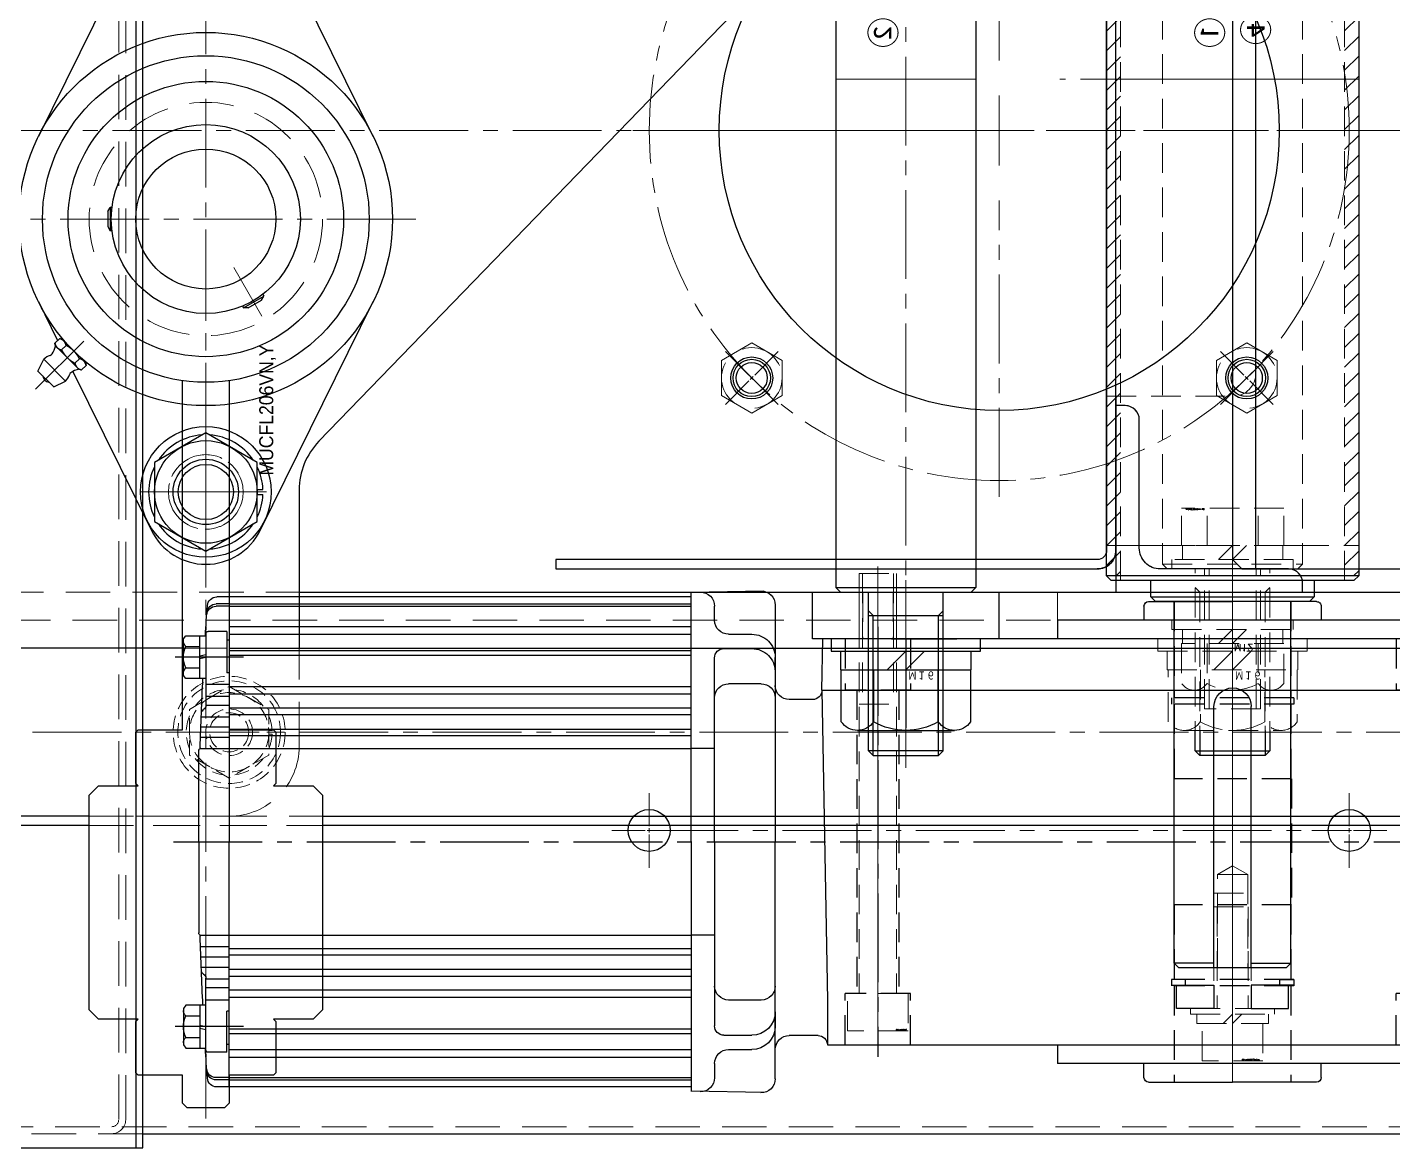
# Model space of a CAD drawing. Header units: millimetres. Extents: x 0 to 51411, y 0 to 16902.
# Drawn here: x 7435 to 7727.7, y 14861.9 to 15102 of the extents above; entities that cross this region are included whole.
import ezdxf

# ---------------------------------------------------------------- set-up
doc = ezdxf.new("R2010")
doc.units = ezdxf.units.MM
for name, pattern in [('CENTER2', [28.575, 19.05, -3.175, 3.175, -3.175]), ('HIDDEN', [9.525, 6.35, -3.175]), ('HIDDEN2', [4.7625, 3.175, -1.5875]), ('PHANTOM2', [31.75, 15.875, -3.175, 3.175, -3.175, 3.175, -3.175])]:
    doc.linetypes.add(name, pattern=pattern)
for name, color, linetype, lineweight in [('01_外形線', 7, 'Continuous', 25), ('03_かくれ線', 6, 'HIDDEN2', 13), ('04_HIDDEN', 2, 'HIDDEN', 13), ('04_中心線', 1, 'CENTER2', 9), ('05_CENTER', 4, 'CENTER2', 13), ('06_PHANTOM', 2, 'PHANTOM2', 13)]:
    doc.layers.add(name, color=color, linetype=linetype, lineweight=lineweight)
doc.layers.add('10_DRAFT', color=8, linetype='Continuous', lineweight=0, plot=False)
doc.layers.add('10_補助線', color=8, linetype='Continuous', lineweight=13, plot=False)
doc.styles.add('KANJI0', font='txt.shx', dxfattribs={"width": 0.9, "height": 30, "bigfont": 'bigfont'})
doc.styles.add('KSS_TXT', font='txt.shx', dxfattribs={"bigfont": 'extfont2.shx'})
doc.styles.add('KSS_TXT_L', font='txt.shx', dxfattribs={"height": 9, "bigfont": 'extfont2.shx'})
doc.styles.get("Standard").update_dxf_attribs({"font": 'arial.ttf'})

# ---------------------------------------------------------------- blocks, each defined once
blk = doc.blocks.new('*U1356')
at = {"layer": '04_中心線', "color": 0, "linetype": 'CENTER2', "transparency": 16777216}
for p, q in [((0, 0.9), (0, 8)), ((-8, 0), (-0.9, 0)), ((0.9, 0), (8, 0)), ((0, -8), (0, -0.9))]:
    blk.add_line(p, q, dxfattribs=at)
at = {"layer": '04_中心線', "color": 0, "linetype": 'Continuous', "transparency": 16777216}
for p, q in [((-0.45, 0), (0.45, 0)), ((0, -0.45), (0, 0.45))]:
    blk.add_line(p, q, dxfattribs=at)
blk = doc.blocks.new('*U1353')
at = {"layer": '04_中心線', "color": 0, "linetype": 'CENTER2', "transparency": 16777216}
for p, q in [((0, 0.9), (0, 8)), ((-8, 0), (-0.9, 0)), ((0.9, 0), (8, 0)), ((0, -8), (0, -0.9))]:
    blk.add_line(p, q, dxfattribs=at)
at = {"layer": '04_中心線', "color": 0, "linetype": 'Continuous', "transparency": 16777216}
for p, q in [((-0.45, 0), (0.45, 0)), ((0, -0.45), (0, 0.45))]:
    blk.add_line(p, q, dxfattribs=at)
blk = doc.blocks.new('*U1357')
at = {"layer": '04_中心線', "color": 0, "linetype": 'CENTER2', "transparency": 16777216}
for p, q in [((0, 0.9), (0, 8)), ((-8, 0), (-0.9, 0)), ((0.9, 0), (8, 0)), ((0, -8), (0, -0.9))]:
    blk.add_line(p, q, dxfattribs=at)
at = {"layer": '04_中心線', "color": 0, "linetype": 'Continuous', "transparency": 16777216}
for p, q in [((-0.45, 0), (0.45, 0)), ((0, -0.45), (0, 0.45))]:
    blk.add_line(p, q, dxfattribs=at)
blk = doc.blocks.new('*U1359')
at = {"layer": '04_中心線', "color": 0, "linetype": 'CENTER2', "transparency": 16777216}
for p, q in [((0, 0.9), (0, 8)), ((-8, 0), (-0.9, 0)), ((0.9, 0), (8, 0)), ((0, -8), (0, -0.9))]:
    blk.add_line(p, q, dxfattribs=at)
at = {"layer": '04_中心線', "color": 0, "linetype": 'Continuous', "transparency": 16777216}
for p, q in [((-0.45, 0), (0.45, 0)), ((0, -0.45), (0, 0.45))]:
    blk.add_line(p, q, dxfattribs=at)
blk = doc.blocks.new('*U1352')
at = {"layer": '04_中心線', "color": 0, "linetype": 'CENTER2', "transparency": 16777216}
for p, q in [((0, 15), (0, 78.5)), ((-78.5, 0), (-15, 0)), ((15, 0), (78.5, 0)), ((0, -78.5), (0, -15))]:
    blk.add_line(p, q, dxfattribs=at)
at = {"layer": '04_中心線', "color": 0, "linetype": 'Continuous', "transparency": 16777216}
for p, q in [((0, -7.5), (0, 7.5)), ((-7.5, 0), (7.5, 0))]:
    blk.add_line(p, q, dxfattribs=at)
blk = doc.blocks.new('M16Nza_1_1_1')
at = {"color": 0}
for p, q in [((-13.85, 17.74), (-13.85, 6.6)), ((-10.39, 19.6), (10.39, 19.6)), ((-6.92, 6.6), (-6.92, 17.74)), ((6.93, 17.74), (6.93, 6.6)), ((13.85, 6.6), (13.85, 17.74)), ((-14, 2.6), (-14, 6.6)), ((-14, 6.6), (14, 6.6)), ((-4, 6.6), (0, 2.6)), ((0, 6.6), (4, 2.6)), ((14, 6.6), (14, 2.6))]:
    blk.add_line(p, q, dxfattribs=at)
at = {"color": 0, "linetype": 'CENTER2'}
blk.add_line((0, 0), (0, 19.6), dxfattribs=at)
at = {"color": 0}
blk.add_lwpolyline([(-16, 2.6), (16, 2.6), (16, 0), (-16, 0)], close=True, dxfattribs=at)
for centre, radius, start, end in [((-10.39, 15.44), 4.16, 33.626, 146.374), ((0, 5.75), 13.85, 60, 120), ((10.39, 15.44), 4.16, 33.626, 146.374)]:
    blk.add_arc(centre, radius, start, end, dxfattribs=at)
at = {"layer": '10_DRAFT', "style": 'KANJI0', "width": 0.82}
blk.add_text('Ｍ１６', height=1.714, dxfattribs=at).set_placement((0.41, 6.78))
blk = doc.blocks.new('A$C17C47B78_1_1')
at = {"color": 0}
for p, q in [((23.5, 15), (209, 15)), ((209, 15), (209, -15)), ((209, 15), (210, 14)), ((210, 14), (210, -14)), ((249, 8), (210, 8)), ((215, 7), (214, 8)), ((215, 8), (215, -8)), ((250, 7), (215, 7)), ((249, -8), (249, 8)), ((250, 7), (249, 8)), ((250, 7), (250, -7)), ((249, -8), (210, -8)), ((215, -7), (214, -8)), ((250, -7), (215, -7)), ((250, -7), (249, -8)), ((209, -15), (210, -14)), ((23.5, -15), (209, -15))]:
    blk.add_line(p, q, dxfattribs=at)
at = {"layer": '05_CENTER'}
blk.add_line((-42.65, 0), (252.65, 0), dxfattribs=at)
at = {"layer": '10_DRAFT'}
blk.add_line((105, 15), (105, -15), dxfattribs=at)
at = {"layer": '10_DRAFT', "style": 'KSS_TXT'}
blk.add_text('①', height=6, dxfattribs=at).set_placement((91.75, 1.61))
blk = doc.blocks.new('A$C30156163_1_1')
at = {"color": 0}
for p, q in [((0, 0), (-40, 0)), ((-40, -2), (-40, 0)), ((0, 0), (0, -40)), ((-37, -5), (-9.5, -5)), ((-5, -9.5), (-5, -37)), ((-2, -40), (0, -40))]:
    blk.add_line(p, q, dxfattribs=at)
for centre, radius, start, end in [((-37, -2), 3, 180, 270), ((-9.5, -9.5), 4.5, 0, 90), ((-2, -37), 3, 180, 270)]:
    blk.add_arc(centre, radius, start, end, dxfattribs=at)
blk = doc.blocks.new('A$C72535635_1_1')
at = {"layer": '05_CENTER'}
blk.add_line((7.53, -5), (-12.6, -5), dxfattribs=at)
blk.add_blockref('A$C30156163_1_1', (0, 20))
blk = doc.blocks.new('M12Nza_1_1_1')
at = {"color": 0}
for p, q in [((-8.21, 15), (8.21, 15)), ((-10.95, 5), (-10.95, 13.53)), ((-5.47, 5), (-5.47, 13.53)), ((5.48, 5), (5.48, 13.53)), ((10.95, 13.53), (10.95, 5)), ((10.95, 5), (-10.95, 5)), ((-10.75, 2), (-10.75, 5)), ((0, 2), (-3, 5)), ((0, 5), (3, 2)), ((10.75, 5), (10.75, 2))]:
    blk.add_line(p, q, dxfattribs=at)
at = {"color": 0, "linetype": 'CENTER2'}
blk.add_line((0, 0), (0, 15), dxfattribs=at)
at = {"color": 0}
blk.add_lwpolyline([(-13, 2), (13, 2), (13, 0), (-13, 0)], close=True, dxfattribs=at)
for centre, radius, start, end in [((-8.21, 11.71), 3.29, 33.626, 146.374), ((0, 4.05), 10.95, 60, 120), ((8.21, 11.71), 3.29, 33.626, 146.374)]:
    blk.add_arc(centre, radius, start, end, dxfattribs=at)
at = {"layer": '10_DRAFT', "style": 'KSS_TXT'}
blk.add_text('M12', height=1.5, dxfattribs=at).set_placement((0.31, 5.09))
blk = doc.blocks.new('A$C1819430B_1_1')
at = {"color": 0, "linetype": 'CENTER2'}
blk.add_line((0, -32.11), (0, 15.28), dxfattribs=at)
at = {"color": 0}
for p, q in [((-10.97, 13), (10.97, 13)), ((-10.97, 5), (-10.97, 13)), ((-5.48, 5), (-5.48, 13)), ((5.48, 5), (5.48, 13)), ((10.97, 5), (10.97, 13)), ((-10.97, 5), (10.97, 5)), ((-10.75, 5), (-10.75, 2)), ((0, 2), (-3, 5)), ((0, 5), (3, 2)), ((10.75, 2), (10.75, 5)), ((-13, 2), (13, 2)), ((-13, 2), (-13, 0)), ((-13, 0), (13, 0)), ((13, 0), (13, 2))]:
    blk.add_line(p, q, dxfattribs=at)
at = {"color": 0, "linetype": 'HIDDEN'}
for p, q in [((-6, -30), (-6, 0)), ((-5.05, -30), (-5.05, 0)), ((5.05, -30), (5.05, 0)), ((6, -30), (6, 0)), ((-6, -30), (6, -30))]:
    blk.add_line(p, q, dxfattribs=at)
at = {"layer": '10_DRAFT', "style": 'KSS_TXT_L'}
blk.add_text('BT-M12x35L,SW,PW', height=0.3, dxfattribs=at).set_placement((6.07, 12.66))
blk = doc.blocks.new('A$C2BF61C6E_1_1')
at = {"color": 0}
for p, q in [((23.5, 15), (219, 15)), ((219, 15), (219, -15)), ((219, 15), (220, 14)), ((220, 14), (220, -14)), ((254, 8), (220, 8)), ((225, 7), (224, 8)), ((225, 8), (225, -8)), ((255, 7), (225, 7)), ((254, -8), (254, 8)), ((255, 7), (254, 8)), ((255, 7), (255, -7)), ((254, -8), (220, -8)), ((225, -7), (224, -8)), ((255, -7), (225, -7)), ((255, -7), (254, -8)), ((219, -15), (220, -14)), ((23.5, -15), (219, -15))]:
    blk.add_line(p, q, dxfattribs=at)
at = {"layer": '05_CENTER'}
blk.add_line((-37.65, 0), (257.65, 0), dxfattribs=at)
at = {"layer": '10_DRAFT'}
blk.add_line((110, 15), (110, -15), dxfattribs=at)
at = {"layer": '10_DRAFT', "style": 'KSS_TXT'}
blk.add_text('②', height=6, dxfattribs=at).set_placement((96.75, 1.61))
blk = doc.blocks.new('A$C5C7265D6_1_1')
at = {"color": 0}
for p, q in [((-120, 103), (-120, 105)), ((-120, 105), (-4, 105)), ((-4, 103), (-120, 103)), ((-2, -101), (-2, 101)), ((0, 68), (0, 101)), ((0, -101), (0, -68)), ((-40, -103), (-4, -103)), ((-40, -103), (-40, -105)), ((-4, -105), (-40, -105)), ((-20, -103), (-20, -105))]:
    blk.add_line(p, q, dxfattribs=at)
for centre, radius, start, end in [((-4, 101), 4, 0, 90), ((-4, 101), 2, 0, 90), ((-4, -101), 4, 270, 0), ((-4, -101), 2, 270, 0)]:
    blk.add_arc(centre, radius, start, end, dxfattribs=at)
at = {"layer": '04_HIDDEN'}
for p, q in [((-2, 68), (25, 68)), ((0, -68), (0, 68)), ((30, 63), (30, -63)), ((25, -68), (-2, -68))]:
    blk.add_line(p, q, dxfattribs=at)
for centre, start, end in [((25, 63), 0, 90), ((25, -63), 270, 0)]:
    blk.add_arc(centre, 5, start, end, dxfattribs=at)
at = {"layer": '05_CENTER'}
blk.add_line((40, 0), (-12, 0), dxfattribs=at)
blk = doc.blocks.new('A$C3C4F31BA_1_1')
h = blk.add_hatch()
h.set_pattern_fill('_USER', color=3, scale=3, angle=45, pattern_type=0)
h.set_pattern_definition([(45, (-21390.35, -7713.919), (-2.12132034, 2.12132034), [])])
h.paths.add_polyline_path([(0, 27), (0, 24), (106.5, 24), (106.5, 27)])
h.paths.add_polyline_path([(-106.5, 27), (-106.5, 24), (0, 24), (0, 27)])
h.paths.add_polyline_path([(0, -27), (0, -24), (-106.5, -24), (-106.5, -27)])
h.paths.add_polyline_path([(106.5, -27), (106.5, -24), (0, -24), (0, -27)])
at = {"color": 0}
for p, q in [((-106.5, 27), (-106.5, -27)), ((-111, 17.5), (-112, 16.5)), ((-112, 16.5), (-112, -16.5)), ((-111, -17.5), (-111, 17.5)), ((-107.5, 17.5), (-111, 17.5)), ((-189.5, 12.5), (-190.5, 11.5)), ((-189.5, 12.5), (-112, 12.5)), ((-189.5, 4), (-189.5, 12.5)), ((-190.5, 11.5), (-190.5, -11.5)), ((-190.5, 4), (-134.5, 4)), ((-190.5, -4), (-134.5, -4)), ((-189.5, -4), (-189.5, -12.5)), ((-190.5, -11.5), (-189.5, -12.5)), ((-189.5, -12.5), (-112, -12.5)), ((-112, -16.5), (-111, -17.5)), ((-111, -17.5), (-107.5, -17.5))]:
    blk.add_line(p, q, dxfattribs=at)
blk.add_lwpolyline([(-106.5, -27), (106.5, -27), (107.5, -26), (107.5, 26), (106.5, 27), (-106.5, 27), (-107.5, 26), (-107.5, -26)], close=True, dxfattribs=at)
blk.add_arc((-134.5, 0), 4, 270, 90, dxfattribs=at)
at = {"layer": '04_HIDDEN'}
for p, q in [((-107.5, 24), (107.5, 24)), ((-107.5, -24), (107.5, -24))]:
    blk.add_line(p, q, dxfattribs=at)
for points in [[(-190.5, -4), (-174.5, -4), (-174.5, 4), (-190.5, 4)], [(-190.5, -3.25), (-170.5, -3.25), (-170.5, 3.25), (-190.5, 3.25)], [(-170.5, -3.25), (-168.62, 0), (-170.5, 3.25)]]:
    blk.add_lwpolyline(points, dxfattribs=at)
at = {"layer": '05_CENTER'}
blk.add_line((-194.76, 0), (164.5, 0), dxfattribs=at)
at = {"layer": '10_DRAFT'}
blk.add_line((0, 27), (0, -27), dxfattribs=at)
at = {"layer": '10_DRAFT', "style": 'KSS_TXT'}
blk.add_text('④', height=6, dxfattribs=at).set_placement((7.27, 1.61))
blk = doc.blocks.new('A$C1CDC73D4_1_1')
at = {"color": 3}
blk.add_line((105, 80), (-105, 80), dxfattribs=at)
at = {"color": 0}
blk.add_lwpolyline([(-105, -8), (-105, 83), (-103, 85), (103, 85), (105, 83), (105, -8), (103, -10), (-103, -10)], close=True, dxfattribs=at)
for points in [[(-76.5, 15), (-76.5, 25, 1), (-83.5, 25), (-83.5, 15, 1)], [(3.5, 15), (3.5, 25, 1), (-3.5, 25), (-3.5, 15, 1)], [(83.5, 15), (83.5, 25, 1), (76.5, 25), (76.5, 15, 1)]]:
    blk.add_lwpolyline(points, format="xyb", close=True)
at = {"layer": '05_CENTER'}
for p, q in [((-80, 31.5), (-80, 8.5)), ((0, 31.5), (0, 8.5)), ((80, 31.5), (80, 8.5)), ((-73.5, 25), (-86.5, 25)), ((6.5, 25), (-6.5, 25)), ((86.5, 25), (73.5, 25)), ((-73.5, 20), (-86.5, 20)), ((6.5, 20), (-6.5, 20)), ((86.5, 20), (73.5, 20)), ((-73.5, 15), (-86.5, 15)), ((6.5, 15), (-6.5, 15)), ((86.5, 15), (73.5, 15))]:
    blk.add_line(p, q, dxfattribs=at)
blk = doc.blocks.new('A$C695769F9_1_1')
blk.add_blockref('A$C1CDC73D4_1_1', (120, 0))
blk = doc.blocks.new('A$C3EBD09AB_1_1')
at = {"color": 0}
blk.add_line((50, 0), (50, -10), dxfattribs=at)
blk.add_lwpolyline([(90, -10), (-115, -10), (-115, 0), (90, 0)], close=True, dxfattribs=at)
at = {"layer": '04_HIDDEN'}
for p, q in [((-102.5, -10), (-102.5, 0)), ((-90, -10), (-90, 0)), ((-89, -10), (-89, 0)), ((-81, -10), (-81, 0)), ((-80, -10), (-80, 0)), ((-67.5, -10), (-67.5, 0)), ((-46, -10), (-46, 0)), ((-45.25, -10), (-45.25, 0)), ((-38.75, -10), (-38.75, 0)), ((-38, -10), (-38, 0)), ((-37.5, -10), (-37.5, 0)), ((37.5, -10), (37.5, 0)), ((72, -10), (72, 0)), ((72.75, -10), (72.75, 0)), ((79.25, -10), (79.25, 0)), ((80, -10), (80, 0))]:
    blk.add_line(p, q, dxfattribs=at)
at = {"layer": '05_CENTER'}
for p, q in [((0, 6.46), (0, -16.35)), ((70, 6.46), (70, -16.35)), ((-85, -14.09), (-85, 4.09)), ((-42, -13.39), (-42, 3.39)), ((76, -13.39), (76, 3.39))]:
    blk.add_line(p, q, dxfattribs=at)
at = {"layer": '10_DRAFT'}
blk.add_line((0, -10), (0, 0), dxfattribs=at)
blk = doc.blocks.new('GM-SHYF-RH 0.1kW、1／144、200V、60Hzb_1_1')
at = {"color": 0}
for p, q in [((-100.493495, 97.218302), (-116, 96.947635)), ((-116, 43.5), (-116, 97)), ((-215, 94), (-217.812969, 94)), ((-215, 94.5), (-217.777962, 94.5)), ((-215, 96), (-217.670777, 96)), ((-215, 96), (-215, 43.5)), ((-116, 96), (-215, 96)), ((-215, 94.5), (-116, 94.5)), ((-215, 94), (-116, 94)), ((-111, 91), (-111, 94.034453)), ((-98, 94.261369), (-98, 77)), ((-98, 94.261369), (-98, 43.5)), ((-19, 94), (-19, 91)), ((-18, 95), (0, 95)), ((18, 95), (0, 95)), ((19, 94), (19, 91)), ((37.5, 91), (-37.5, 91)), ((-37.5, 87), (-37.5, 91)), ((37.5, 87), (37.5, 91)), ((-220, 88.09798), (-220, 72.698641)), ((-215.5, 88.59798), (-219.5, 88.59798)), ((-215.5, 88.59798), (-215.5, 79.748399)), ((-215, 89.633082), (-116, 89.633082)), ((-215, 88.004655), (-116, 88.004655)), ((-108, 88), (-103, 88)), ((-224.800008, 79.198007), (-224.799977, 86.997992)), ((-224.79996, 86.997981), (-224.29996, 87.697979)), ((-224.299985, 85.397994), (-221.299988, 85.397984)), ((-224.299976, 87.697995), (-219.999985, 87.697978)), ((-221.300016, 78.497987), (-221.299979, 87.697984)), ((-219.999982, 87.697972), (-220.000019, 78.497988)), ((-215.5, 86.839399), (-215, 86.839399)), ((-109, 84.929651), (-103, 84.929651)), ((-88.830511, 85), (-95, 85)), ((-86.830511, 87), (0, 87)), ((-86.830511, 77.5), (-86.830511, 87)), ((0, 87), (52.022516, 87)), ((52.022516, 77.5), (52.022516, 87)), ((-211.942599, 83.09798), (-226.573764, 83.09798)), ((-221.299998, 82.797985), (-220.000002, 83.097979)), ((-221.299997, 83.397987), (-219.999999, 83.697982)), ((-215, 84.541914), (-116, 84.541914)), ((-215, 83.540435), (-116, 83.540435)), ((-111, 43.5), (-111, 82.929651)), ((-98, 80.392166), (-98, 83)), ((-224.299994, 78.498018), (-224.799988, 79.198021)), ((-224.300004, 80.798), (-221.300005, 80.797988)), ((-215, 79.748399), (-215.5, 79.748399)), ((-220.000023, 78.497986), (-224.300013, 78.498003)), ((-220, 77.323748), (-215, 77.323748)), ((-215, 76.803601), (-116, 76.803601)), ((-101, 77.392166), (-108, 77.392166)), ((-87.991273, 11), (-86.830511, 77.5)), ((53.183278, 11), (52.022516, 77.5)), ((-220, 74.715485), (-215, 74.715485)), ((-215, 75.214391), (-116, 75.214391)), ((-220.985602, 70.330814), (-215, 70.330814)), ((-220, 72.814168), (-215, 72.814168)), ((-215, 72.256395), (-116, 72.256395)), ((-215, 70.777372), (-116, 70.777372)), ((-221.065345, 68.164315), (-215, 68.164315)), ((-215, 67.684641), (-116, 67.684641)), ((-221.140092, 65.944192), (-215, 65.944192)), ((-215, 66.338239), (-116, 66.338239)), ((-221.5, 43.5), (-221.5, 63)), ((-221.252792, 63.5), (-215, 63.5)), ((-215, 63.5), (-116, 63.5)), ((-111, 63.5), (-116, 63.5)), ((-221.5, 43.5), (-221.5, 24)), ((-215, -9), (-215, 43.5)), ((-116, 43.5), (-116, -10)), ((-111, 43.5), (-111, 4.070348)), ((-98, -7.261369), (-98, 43.5)), ((-221.252792, 23.5), (-215, 23.5)), ((-215, 23.5), (-116, 23.5)), ((-111, 23.5), (-116, 23.5)), ((-221.140092, 21.055807), (-215, 21.055807)), ((-215, 20.66176), (-116, 20.66176)), ((-221.065345, 18.835684), (-215, 18.835684)), ((-215, 19.315358), (-116, 19.315358)), ((-220.985602, 16.669185), (-215, 16.669185)), ((-215, 16.222627), (-116, 16.222627)), ((-215, 14.743604), (-116, 14.743604)), ((-220, -1.09798), (-220, 14.301358)), ((-220, 14.185831), (-215, 14.185831)), ((-220, 12.284515), (-215, 12.284515)), ((-215, 11.785609), (-116, 11.785609)), ((-89.991578, 13), (-95, 13)), ((-220, 9.676251), (-215, 9.676251)), ((-215, 10.196399), (-116, 10.196399)), ((-101, 9.607834), (-108, 9.607834)), ((-87.991578, 11), (53.192005, 11)), ((-87.982545, 11), (-87.79054, 0)), ((53.192005, 11), (53, 0)), ((-224.800008, 7.801993), (-224.799977, 0.002008)), ((-224.299994, 8.501982), (-224.799988, 7.801979)), ((-220.000023, 8.502014), (-224.300013, 8.501997)), ((-224.300004, 6.202), (-221.300005, 6.202012)), ((-221.300016, 8.502013), (-221.299979, -0.697984)), ((-219.999982, -0.697972), (-220.000019, 8.502012)), ((-215.5, -1.59798), (-215.5, 7.2516)), ((-215, 7.2516), (-215.5, 7.2516)), ((-98, 6.607834), (-98, 4)), ((-211.942599, 3.90202), (-226.573764, 3.90202)), ((-221.299998, 4.202015), (-220.000002, 3.902021)), ((-221.299997, 3.602013), (-219.999999, 3.302018)), ((-215, 3.459564), (-116, 3.459564)), ((-224.79996, 0.002019), (-224.29996, -0.697979)), ((-224.299985, 1.602006), (-221.299988, 1.602016)), ((-215.5, 0.1606), (-215, 0.1606)), ((-215, 2.458086), (-116, 2.458086)), ((-109, 2.070348), (-103, 2.070348)), ((53, 0), (-87.79054, 0)), ((-73.124793, 0), (-59.089635, 0)), ((-37.5, -4), (-37.5, 0)), ((37.5, -4), (37.5, 0)), ((-224.299976, -0.697995), (-219.999985, -0.697978)), ((-215.5, -1.59798), (-219.5, -1.59798)), ((-215, -1.004656), (-116, -1.004656)), ((-215, -2.633083), (-116, -2.633083)), ((-108, -1), (-103, -1)), ((-98, -7.261369), (-98, -1)), ((-111, -4), (-111, -7.034453)), ((37.5, -4), (-37.5, -4)), ((-19, -7), (-19, -4)), ((19, -7), (19, -4)), ((-215, -7), (-217.812969, -7)), ((-215, -7.5), (-217.777962, -7.5)), ((-215, -7), (-116, -7)), ((-215, -7.5), (-116, -7.5)), ((-18, -8), (0, -8)), ((18, -8), (0, -8)), ((-215, -9), (-217.670777, -9)), ((-116, -9), (-215, -9)), ((-100.493495, -10.218302), (-116, -9.947635))]:
    blk.add_line(p, q, dxfattribs=at)
at = {"color": 0, "linetype": 'HIDDEN'}
for p, q in [((-12.5, 74.35), (-12.5, 95)), ((12.5, 74.35), (12.5, 95)), ((-83, 87), (-83, 76)), ((-69, 87), (-69, 76)), ((35, 87), (35, 76)), ((49, 87), (49, 76)), ((-69, 76), (-83, 76)), ((-80.5, 11), (-80.5, 76)), ((-71.5, 11), (-71.5, 76)), ((13.1, 74.35), (-13.1, 74.35)), ((-13.1, 73), (-13.1, 74.35)), ((13.1, 73), (13.1, 74.35)), ((49, 76), (35, 76)), ((37.5, 11), (37.5, 76)), ((46.5, 11), (46.5, 76)), ((13.1, 73), (-13.1, 73)), ((-12.5, 57), (-12.5, 73)), ((12.5, 57), (12.5, 73)), ((-12.6, 30), (-12.6, 57)), ((12.6, 57), (-12.6, 57)), ((12.6, 30), (12.6, 57)), ((12.6, 30), (-12.6, 30)), ((-12.5, 14), (-12.5, 30)), ((12.5, 14), (12.5, 30)), ((13.1, 14), (-13.1, 14)), ((-13.1, 12.65), (-13.1, 14)), ((13.1, 12.65), (-13.1, 12.65)), ((-12.5, -8), (-12.5, 12.65)), ((12.5, -8), (12.5, 12.65)), ((13.1, 12.65), (13.1, 14)), ((-83, 0), (-83, 11)), ((-69, 11), (-83, 11)), ((-69, 0), (-69, 11)), ((35, 0), (35, 11)), ((49, 11), (35, 11)), ((49, 0), (49, 11))]:
    blk.add_line(p, q, dxfattribs=at)
at = {"color": 0, "linetype": 'CENTER2'}
for p, q in [((-76, -2.600559), (-76, 89.600559)), ((42, -2.600559), (42, 89.600559)), ((-226.960458, 43.5), (60.060698, 43.5))]:
    blk.add_line(p, q, dxfattribs=at)
at = {"color": 0}
for centre, radius, start, end in [((-114, 94.034453), 3, 0, 91), ((-101, 94.261369), 3, 0, 91), ((-101, 94.261369), 3, 0, 91), ((478.5, 43.5), 700, 175.85105, 176.379938), ((-217.812969, 92), 2, 90, 176.015636), ((-217.777962, 92.5), 2, 90, 175.974492), ((-217.670777, 94), 2, 90, 175.85105), ((-18, 94), 1, 90, 180), ((18, 94), 1, 0, 90), ((-108, 91), 3, 180, 270), ((-230, 89.62754), 10, 356.274963, 0), ((-219.5, 88.09798), 0.5, 90, 180), ((-103, 83), 5, 0, 90), ((-95, 88), 3, 180, 270), ((-219.259997, 83.097977), 5.539999, 155.470187, 204.52925), ((-223.229984, 86.547992), 1.57, 179.999745, 227.099746), ((-109, 82.929651), 2, 90, 180), ((-103, 79.929651), 5, 0, 90), ((-88.830511, 87), 2, 270, 0), ((-223.230012, 79.647994), 1.57, 132.899744, 179.999745), ((478.5, 43.5), 700, 177.134181, 178.347093), ((-108, 74.392166), 3, 90, 180), ((-101, 74.392166), 3, 0, 90), ((-219.959202, 70.990795), 1, 121.359036, 177.746047), ((-221, 72.698641), 1, 301.359036, 0), ((-221, 63), 0.5, 135.115138, 180), ((-221.708527, 63.705684), 0.5, 315.115138, 358.347093), ((-221, 24), 0.5, 180, 224.884862), ((-221.708527, 23.294315), 0.5, 1.652907, 44.884862), ((478.5, 43.5), 700, 181.652907, 182.865819), ((-219.959202, 16.009204), 1, 182.253953, 238.640964), ((-221, 14.301358), 1, 0, 58.640964), ((-108, 12.607834), 3, 180, 270), ((-101, 12.607834), 3, 270, 0), ((-95, 10), 3, 90, 180), ((-89.991578, 11), 2, 0, 90), ((-223.230012, 7.352006), 1.57, 180.000255, 227.100256), ((-219.259997, 3.902023), 5.539999, 155.47075, 204.529813), ((-103, 7.070348), 5, 270, 0), ((-109, 4.070348), 2, 180, 270), ((-103, 4), 5, 270, 0), ((-223.229984, 0.452008), 1.57, 132.900254, 180.000255), ((478.5, 43.5), 700, 183.620062, 184.14895), ((-230, -2.627541), 10, 0, 3.725037), ((-219.5, -1.09798), 0.5, 180, 270), ((-108, -4), 3, 90, 180), ((-217.812969, -5), 2, 183.984364, 270), ((-217.777962, -5.5), 2, 184.025508, 270), ((-217.670777, -7), 2, 184.14895, 270), ((-114, -7.034453), 3, 269, 0), ((-101, -7.261369), 3, 269, 0), ((-101, -7.261369), 3, 269, 0), ((-18, -7), 1, 180, 270), ((18, -7), 1, 270, 0)]:
    blk.add_arc(centre, radius, start, end, dxfattribs=at)
at = {"layer": '10_DRAFT'}
blk.add_line((0, -8), (0, 95), dxfattribs=at)
blk = doc.blocks.new('A$C39D95BAC_1_1')
at = {"color": 0, "linetype": 'CENTER2'}
blk.add_line((0, -91.5), (0, 9.5), dxfattribs=at)
at = {"color": 0}
for p, q in [((6.5, 8), (-6.5, 8)), ((-6.5, 8), (-6.5, 0)), ((6.5, 0), (6.5, 8)), ((6.5, 0), (-6.5, 0))]:
    blk.add_line(p, q, dxfattribs=at)
at = {"color": 0, "linetype": 'HIDDEN'}
for p, q in [((-4, -90), (-4, 0)), ((4, -90), (4, 0)), ((-4, -62), (4, -62)), ((-3.32, -90), (-3.32, -62)), ((3.32, -90), (3.32, -62)), ((-4, -90), (4, -90))]:
    blk.add_line(p, q, dxfattribs=at)
at = {"layer": '10_DRAFT', "style": 'KSS_TXT_L'}
blk.add_text('CS-M8x90L', height=0.3, dxfattribs=at).set_placement((3.86, 7.66))
blk = doc.blocks.new('A$C4D2C315C_1_1')
at = {"color": 0}
for points in [[(0, 13.1), (-1.2, 13.1), (-1.2, 10.1), (0, 10.1)], [(0, -13.1), (-1.2, -13.1), (-1.2, -10.1), (0, -10.1)]]:
    blk.add_lwpolyline(points, close=True, dxfattribs=at)
at = {"layer": '10_DRAFT'}
blk.add_line((0, 0), (-1.2, 0), dxfattribs=at)
blk = doc.blocks.new('A$C2CE85F2D_1_1')
at = {"color": 0}
for points in [[(-5, 12), (0, 12), (0, 4), (-5, 4)], [(0, -4), (-5, -4), (-5, -12), (0, -12)]]:
    blk.add_lwpolyline(points, close=True, dxfattribs=at)
at = {"layer": '10_DRAFT'}
blk.add_line((-5, 0), (0, 0), dxfattribs=at)
blk = doc.blocks.new('A$C0A9A093A_1_1')
at = {"color": 0, "linetype": 'CENTER2'}
blk.add_line((0, -23.3), (0, 12.7), dxfattribs=at)
at = {"color": 0}
for p, q in [((6.5, 11.2), (-6.5, 11.2)), ((-6.5, 11.2), (-6.5, 3.2)), ((6.5, 3.2), (6.5, 11.2)), ((-7.7, 3.2), (-7.7, 1.2)), ((-7.7, 3.2), (7.7, 3.2)), ((0, 1.2), (-2, 3.2)), ((0, 3.2), (2, 1.2)), ((7.7, 1.2), (7.7, 3.2)), ((-9, 1.2), (9, 1.2)), ((-9, 1.2), (-9, 0)), ((-9, 0), (9, 0)), ((9, 0), (9, 1.2))]:
    blk.add_line(p, q, dxfattribs=at)
at = {"color": 0, "linetype": 'HIDDEN'}
for p, q in [((-4, -21.8), (-4, 0)), ((-3.32, -21.8), (-3.32, 0)), ((3.32, -21.8), (3.32, 0)), ((4, -21.8), (4, 0)), ((-4, -21.8), (4, -21.8))]:
    blk.add_line(p, q, dxfattribs=at)
at = {"layer": '10_DRAFT', "style": 'KSS_TXT_L'}
blk.add_text('CS-M8x25L,SW,PW', height=0.3, dxfattribs=at).set_placement((2, 10.86))
blk = doc.blocks.new('A$C7BDE45FF_1_1')
for p, q in [((34, 8), (29.6, 8)), ((29.6, 7), (35, 7)), ((35, 7), (34, 8)), ((34, 8), (34, -8)), ((35, -7), (35, 7)), ((29.6, -7), (35, -7)), ((29.6, -8), (34, -8)), ((34, -8), (35, -7))]:
    blk.add_line(p, q)
at = {"layer": '06_PHANTOM', "color": 6}
blk.add_lwpolyline([(-210, 27), (-10, 27), (-10, -27), (-210, -27)], close=True, dxfattribs=at)
at = {"color": 4}
for name, p, rotation in [('GM-SHYF-RH 0.1kW、1／144、200V、60Hzb_1_1', (10, 0), 270), ('A$C4D2C315C_1_1', (83, 0), 180), ('A$C2CE85F2D_1_1', (84.2, 0), 180)]:
    blk.add_blockref(name, p, dxfattribs=dict(at, rotation=rotation))
for name, p, rotation in [('A$C5C7265D6_1_1', (-110, 25), 270), ('M16Nza_1_1_1', (10, 70), 270), ('A$C3C4F31BA_1_1', (-110, 0), 180)]:
    blk.add_blockref(name, p, dxfattribs=dict(rotation=rotation))
for name, p in [('A$C2BF61C6E_1_1', (-220, 70)), ('A$C695769F9_1_1', (-230, -85))]:
    blk.add_blockref(name, p)
at = {"xscale": -1, "rotation": 270}
blk.add_blockref('A$C3EBD09AB_1_1', (10, 0), dxfattribs=at)
at = {"layer": '04_HIDDEN'}
for name, p, rotation in [('A$C39D95BAC_1_1', (86, 76), 270), ('M16Nza_1_1_1', (10, 0), 270), ('A$C1819430B_1_1', (-5, 0), 90), ('M12Nza_1_1_1', (6, 0), 270), ('A$C0A9A093A_1_1', (89.2, 0), 270)]:
    blk.add_blockref(name, p, dxfattribs=dict(at, rotation=rotation))
for name, p in [('A$C72535635_1_1', (0, 5)), ('A$C17C47B78_1_1', (-215, 0))]:
    blk.add_blockref(name, p, dxfattribs=at)

msp = doc.modelspace()

# ---------------------------------------------------------------- linework, layer by layer
at = {"layer": '01_外形線', "color": 4}
for p, q in [((7458.298, 14861.871), (7458.298, 15297.871)), ((7459.712, 14861.871), (7459.712, 15297.871)), ((7459.712, 14864.871), (7931.237, 14864.871)), ((7253.237, 14861.871), (7459.712, 14861.871))]:
    msp.add_line(p, q, dxfattribs=at)
at = {"layer": '01_外形線'}
for p, q in [((7461.58, 15127.664), (7437.369, 15078.615)), ((7509.105, 15078.615), (7484.894, 15127.664)), ((7452.237, 15062.544), (7452.737, 15063.41)), ((7452.237, 15062.544), (7452.237, 15059.276)), ((7452.737, 15063.41), (7452.737, 15058.41)), ((7453.142, 15063.41), (7452.737, 15063.41)), ((7452.237, 15059.276), (7452.737, 15058.41)), ((7453.142, 15058.41), (7452.737, 15058.41)), ((7481.322, 15041.907), (7485.652, 15044.407)), ((7485.152, 15043.541), (7485.652, 15044.407)), ((7485.45, 15044.757), (7485.652, 15044.407)), ((7437.369, 15043.205), (7441.483, 15034.871)), ((7481.12, 15042.257), (7481.322, 15041.907)), ((7482.322, 15041.907), (7481.322, 15041.907)), ((7482.322, 15041.907), (7485.152, 15043.541)), ((7484.894, 14994.156), (7509.105, 15043.205)), ((7440.902, 15034.29), (7441.874, 15035.263)), ((7441.064, 15033.686), (7440.902, 15034.29)), ((7441.064, 15033.686), (7441.395, 15033.355)), ((7441.395, 15033.355), (7443.539, 15031.212)), ((7442.478, 15035.101), (7441.874, 15035.263)), ((7442.331, 15032.862), (7443.303, 15033.834)), ((7442.81, 15034.769), (7442.478, 15035.101)), ((7442.708, 15034.871), (7442.797, 15034.96)), ((7444.953, 15032.626), (7442.81, 15034.769)), ((7447.096, 15030.483), (7444.953, 15032.626)), ((7437.245, 15028.312), (7438.518, 15030.858)), ((7443.185, 15026.191), (7438.518, 15030.858)), ((7443.539, 15031.212), (7445.682, 15029.068)), ((7445.189, 15030.004), (7446.161, 15030.976)), ((7447.59, 15029.547), (7446.617, 15028.575)), ((7447.428, 15030.151), (7447.096, 15030.483)), ((7447.198, 15030.381), (7447.287, 15030.47)), ((7447.428, 15030.151), (7447.59, 15029.547)), ((7440.639, 15024.918), (7437.245, 15028.312)), ((7444.763, 15028.226), (7461.58, 14994.156)), ((7445.682, 15029.068), (7446.013, 15028.737)), ((7446.013, 15028.737), (7446.617, 15028.575)), ((7440.639, 15024.918), (7443.185, 15026.191)), ((7493.237, 14980.91), (7738.237, 14980.91)), ((7468.237, 14968.91), (7275.237, 14968.91)), ((7478.237, 14968.91), (7895.237, 14968.91)), ((7448.237, 14932.91), (7270.237, 14932.91)), ((7498.237, 14932.91), (7900.237, 14932.91)), ((7448.237, 14930.91), (7270.237, 14930.91)), ((7900.237, 14930.91), (7498.237, 14930.91))]:
    msp.add_line(p, q, dxfattribs=at)
at = {"layer": '01_外形線', "ltscale": 3}
msp.add_lwpolyline([(7643.237, 15212.91), (7643.237, 15169.98, -0.1946557), (7639.016, 15159.548), (7497.458, 15013.272, 0.1946557), (7493.237, 15002.84), (7493.237, 14968.91)], format="xyb", dxfattribs=at)
at = {"layer": '01_外形線'}
for points in [[(7548.237, 14987.91), (7548.237, 14985.91), (7664.237, 14985.91, 0.4142136), (7668.237, 14989.91), (7668.237, 15191.91, 0.4142136), (7664.237, 15195.91), (7628.237, 15195.91), (7628.237, 15193.91), (7664.237, 15193.91, -0.4142136), (7666.237, 15191.91), (7666.237, 14989.91, -0.4142136), (7664.237, 14987.91), (7548.237, 14987.91)], [(7668.237, 15020.91), (7668.237, 14980.91), (7708.237, 14980.91), (7708.237, 14982.91, 0.4142136), (7705.237, 14985.91), (7677.737, 14985.91, -0.4142136), (7673.237, 14990.41), (7673.237, 15017.91, 0.4142136), (7670.237, 15020.91), (7668.237, 15020.91)], [(7472.406, 15014.632, 0.2318694), (7463.068, 15009.241)], [(7483.406, 15009.241, 0.2318694), (7474.068, 15014.632)], [(7462.237, 15007.801, 0.2318694), (7462.237, 14997.019)], [(7485.476, 15002.935, 0.103572), (7484.237, 15007.801)], [(7484.237, 14997.019, 0.103572), (7485.476, 15001.885)], [(7463.068, 14995.579, 0.2318694), (7472.406, 14990.188)], [(7474.068, 14990.188, 0.2318694), (7483.406, 14995.579)]]:
    msp.add_lwpolyline(points, format="xyb", dxfattribs=at)
for points in [[(7478.237, 15026.269), (7478.237, 14951.41), (7487.737, 14951.41), (7488.237, 14950.91), (7488.237, 14939.91), (7487.737, 14939.41), (7496.237, 14939.41), (7498.237, 14937.41), (7498.237, 14891.41), (7496.237, 14889.41), (7487.737, 14889.41), (7488.237, 14888.91), (7488.237, 14877.91), (7487.737, 14877.41), (7478.237, 14877.41), (7478.237, 14871.41), (7477.237, 14870.41), (7469.237, 14870.41), (7468.237, 14871.41), (7468.237, 14877.41), (7458.737, 14877.41), (7458.237, 14877.91), (7458.237, 14888.91), (7458.737, 14889.41), (7450.237, 14889.41), (7448.237, 14891.41), (7448.237, 14937.41), (7450.237, 14939.41), (7458.737, 14939.41), (7458.237, 14939.91), (7458.237, 14950.91), (7458.737, 14951.41), (7468.237, 14951.41), (7468.237, 15026.269)], [(7473.237, 15015.112), (7462.237, 15008.761)], [(7484.237, 15008.761), (7473.237, 15015.112)], [(7462.237, 15008.761), (7462.237, 14996.059)], [(7484.237, 14996.059), (7484.237, 15008.761)], [(7484.237, 15002.935), (7485.476, 15002.935)], [(7484.237, 15001.885), (7485.476, 15001.885)], [(7462.237, 14996.059), (7473.237, 14989.708)], [(7473.237, 14989.708), (7484.237, 14996.059)]]:
    msp.add_lwpolyline(points, dxfattribs=at)
at = {"layer": '01_外形線', "color": 4}
for centre, radius in [((7643.237, 15079.871), 60), ((7590.204, 15026.838), 4.5), ((7590.204, 15026.838), 4), ((7590.204, 15026.838), 3.324), ((7696.27, 15026.838), 4.5), ((7696.27, 15026.838), 4), ((7696.27, 15026.838), 3.324), ((7568.237, 14929.871), 4.5), ((7718.237, 14929.871), 4.5)]:
    msp.add_circle(centre, radius, dxfattribs=at)
at = {"layer": '01_外形線'}
for centre, radius in [((7473.237, 15060.91), 40), ((7473.237, 15060.91), 35), ((7473.237, 15060.91), 29.508), ((7473.237, 15060.91), 29.508), ((7473.237, 15060.91), 20.25), ((7473.237, 15060.91), 15), ((7473.237, 15002.41), 14), ((7473.237, 15002.41), 11), ((7473.237, 15002.41), 7), ((7473.237, 15002.41), 5.918)]:
    msp.add_circle(centre, radius, dxfattribs=at)
for centre, radius, start, end in [((7435.289, 15035.316), 6, 326.34664, 344.23902), ((7440.852, 15028.525), 3.3, 107.51297, 135), ((7439.618, 15032.435), 0.8, 287.51297, 326.34664), ((7439.853, 15027.526), 1.588, 189.19606, 260.80394), ((7440.852, 15028.525), 3.3, 315, 342.48703), ((7444.762, 15027.291), 0.8, 123.65336, 162.48703), ((7447.643, 15022.962), 6, 105.76098, 123.65336), ((7473.237, 14999.91), 13, 206.27136, 333.72864)]:
    msp.add_arc(centre, radius, start, end, dxfattribs=at)
for points, weights in [([(7440.902, 15034.29), (7441.064, 15033.686), (7441.395, 15033.355)], [1.06657306684, 1.07194812406, 1]), ([(7441.395, 15033.355), (7441.727, 15033.023), (7442.331, 15032.862)], [1, 1.07194812406, 1.06657306684]), ([(7442.81, 15034.769), (7442.478, 15035.101), (7441.874, 15035.263)], [1, 1.07194812406, 1.06657306684]), ([(7442.331, 15032.862), (7442.875, 15031.875), (7443.539, 15031.212)], [1.06657306684, 1.07194812406, 1]), ([(7443.303, 15033.834), (7443.141, 15034.438), (7442.81, 15034.769)], [1.06657306684, 1.07194812406, 1]), ([(7444.953, 15032.626), (7444.29, 15033.289), (7443.303, 15033.834)], [1, 1.07194812406, 1.06657306684]), ([(7446.161, 15030.976), (7445.616, 15031.963), (7444.953, 15032.626)], [1.06657306684, 1.07194812406, 1]), ([(7443.539, 15031.212), (7444.202, 15030.548), (7445.189, 15030.004)], [1, 1.07194812406, 1.06657306684]), ([(7445.189, 15030.004), (7445.35, 15029.4), (7445.682, 15029.068)], [1.06657306684, 1.07194812406, 1]), ([(7447.096, 15030.483), (7446.765, 15030.814), (7446.161, 15030.976)], [1, 1.07194812406, 1.06657306684]), ([(7447.59, 15029.547), (7447.428, 15030.151), (7447.096, 15030.483)], [1.06657306684, 1.07194812406, 1]), ([(7445.682, 15029.068), (7446.013, 15028.737), (7446.617, 15028.575)], [1, 1.07194812406, 1.06657306684])]:
    msp.add_rational_spline(points, weights, degree=2, dxfattribs=at)
at = {"layer": '03_かくれ線', "color": 4, "ltscale": 3}
for p, q in [((7454.566, 15291.871), (7454.566, 14867.871)), ((7456.066, 14867.871), (7456.066, 15291.871))]:
    msp.add_line(p, q, dxfattribs=at)
at = {"layer": '03_かくれ線', "ltscale": 3}
for p, q in [((7343.237, 14980.91), (7493.237, 14980.91)), ((7273.237, 14974.91), (7913.237, 14974.91)), ((7468.237, 14968.91), (7478.237, 14968.91)), ((7448.237, 14932.91), (7498.237, 14932.91)), ((7276.237, 14930.91), (7900.237, 14930.91)), ((7448.237, 14930.91), (7498.237, 14930.91))]:
    msp.add_line(p, q, dxfattribs=at)
at = {"layer": '03_かくれ線', "color": 4, "ltscale": 3}
for points in [[(7583.704, 15023.086), (7590.204, 15019.333), (7596.704, 15023.086), (7596.704, 15030.591), (7590.204, 15034.344), (7583.704, 15030.591)], [(7689.77, 15023.086), (7696.27, 15019.333), (7702.77, 15023.086), (7702.77, 15030.591), (7696.27, 15034.344), (7689.77, 15030.591)]]:
    msp.add_lwpolyline(points, close=True, dxfattribs=at)
at = {"layer": '03_かくれ線', "ltscale": 3}
msp.add_lwpolyline([(7343.237, 14968.91), (7343.237, 14947.91, 0.4142136), (7358.237, 14932.91), (7478.237, 14932.91, 0.4142128), (7493.237, 14947.91), (7493.237, 14968.91)], format="xyb", dxfattribs=at)
at = {"layer": '03_かくれ線'}
for points in [[(7469.737, 14955.818), (7478.237, 14960.725)], [(7478.237, 14939.91), (7478.237, 14961.91)], [(7478.237, 14960.725), (7486.737, 14955.818)], [(7469.737, 14946.003), (7469.737, 14955.818)], [(7486.737, 14955.818), (7486.737, 14946.003)], [(7467.237, 14950.91), (7489.237, 14950.91)], [(7486.737, 14951.285), (7487.429, 14951.285)], [(7486.737, 14950.535), (7487.429, 14950.535)], [(7478.237, 14941.095), (7469.737, 14946.003)], [(7486.737, 14946.003), (7478.237, 14941.095)]]:
    msp.add_lwpolyline(points, dxfattribs=at)
for points in [[(7470.939, 14956.511, -0.1988668), (7477.035, 14960.031)], [(7479.439, 14960.031, -0.1988668), (7485.535, 14956.511)], [(7469.737, 14947.39, -0.1988668), (7469.737, 14954.43)], [(7486.737, 14954.43, -0.0881874), (7487.429, 14951.285)], [(7487.429, 14950.535, -0.0881874), (7486.737, 14947.39)], [(7477.035, 14941.789, -0.1988668), (7470.939, 14945.309)], [(7485.535, 14945.309, -0.1988668), (7479.439, 14941.789)]]:
    msp.add_lwpolyline(points, format="xyb", dxfattribs=at)
at = {"layer": '03_かくれ線', "color": 4, "ltscale": 3}
msp.add_lwpolyline([(7459.712, 14864.871), (7255.237, 14864.871), (7255.237, 14866.371), (7823.237, 14866.371)], dxfattribs=at)
at = {"layer": '03_かくれ線', "ltscale": 3}
for centre, radius in [((7473.237, 15060.911), 25), ((7473.237, 15002.411), 8.001)]:
    msp.add_circle(centre, radius, dxfattribs=at)
at = {"layer": '03_かくれ線', "color": 4, "ltscale": 3}
for centre in [(7590.204, 15026.838), (7696.27, 15026.838)]:
    msp.add_circle(centre, 6.5, dxfattribs=at)
at = {"layer": '03_かくれ線'}
for centre, radius in [((7473.237, 15002.41), 8), ((7478.237, 14950.91), 12), ((7478.237, 14950.91), 11), ((7478.237, 14950.91), 8.5), ((7478.237, 14950.91), 5), ((7478.237, 14950.91), 4.188)]:
    msp.add_circle(centre, radius, dxfattribs=at)
at = {"layer": '03_かくれ線', "color": 4, "ltscale": 3}
for radius in [1.5, 3]:
    msp.add_arc((7453.066, 14867.871), radius, 270, 0, dxfattribs=at)
at = {"layer": '04_中心線'}
for p, q in [((7473.237, 14981.91), (7473.237, 15139.91)), ((7518.237, 15060.91), (7428.237, 15060.91)), ((7473.237, 14868.137), (7473.237, 15060.91)), ((7485.237, 15040.125), (7479.237, 15050.518)), ((7447.074, 15034.747), (7436.75, 15024.423)), ((7486.237, 15002.41), (7460.237, 15002.41)), ((7293.237, 14950.91), (7883.237, 14950.91))]:
    msp.add_line(p, q, dxfattribs=at)
at = {"layer": '04_中心線', "color": 4}
for p, q in [((7253.237, 15079.871), (7933.237, 15079.871)), ((7568.237, 14929.871), (7718.237, 14929.871))]:
    msp.add_line(p, q, dxfattribs=at)
at = {"layer": '04_中心線'}
for points in [[(7473.237, 15016.41), (7473.237, 14988.41)], [(7459.237, 15002.41), (7487.237, 15002.41)]]:
    msp.add_lwpolyline(points, dxfattribs=at)
at = {"layer": '04_中心線', "color": 4}
msp.add_circle((7643.237, 15079.871), 75, dxfattribs=at)

# ---------------------------------------------------------------- block references
at = {"xscale": -1, "rotation": 90}
msp.add_blockref('A$C7BDE45FF_1_1', (7693.237, 14980.91), dxfattribs=at)
at = {"layer": '04_中心線', "color": 4, "linetype": 'CENTER2'}
for name, p, rotation in [('*U1352', (7643.237, 15079.871), 89.99999999999999), ('*U1357', (7590.204, 15026.838), 134.9999999999999), ('*U1359', (7696.27, 15026.838), 44.99999999999984), ('*U1353', (7568.237, 14929.871), 89.99999999999999), ('*U1356', (7718.237, 14929.871), 89.99999999999999)]:
    msp.add_blockref(name, p, dxfattribs=dict(at, rotation=rotation))

# ---------------------------------------------------------------- texts
at = {"layer": '10_補助線', "width": 0.9}
msp.add_text('MUCFL206VN,Y', height=3, rotation=90, dxfattribs=at).set_placement((7487.686, 15005.917))

doc.saveas('drawing.dxf')
